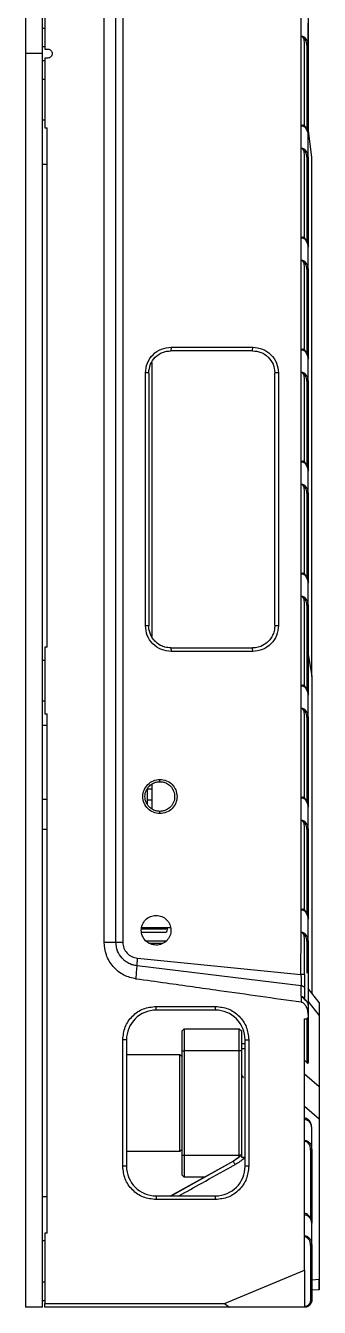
# Model space of a CAD drawing. Header units: millimetres. Extents: x 620 to 19791, y 2539 to 6969.
# Drawn here: x 5445 to 5484.6, y 3488.2 to 3660.7 of the extents above; entities that cross this region are included whole.
import ezdxf

# ---------------------------------------------------------------- set-up
doc = ezdxf.new("R2010")
doc.units = ezdxf.units.MM

msp = doc.modelspace()

# ---------------------------------------------------------------- linework, layer by layer
at = {"color": 7, "linetype": 'Continuous', "lineweight": 25}
for p, q in [((5445.01774, 3825.70281), (5445.01774, 3656.95281)), ((5447.31774, 3656.95281), (5447.31774, 3825.70281)), ((5455.61773, 3537.34374), (5455.61774, 3776.56188)), ((5457.19628, 3537.34382), (5457.19628, 3776.5618)), ((5458.10893, 3776.56182), (5458.10893, 3537.34381)), ((5483.11774, 3673.14032), (5483.11774, 3658.06486)), ((5447.61774, 3666.95281), (5447.61774, 3657.55281)), ((5482.15696, 3659.31975), (5482.15557, 3662.29861)), ((5483.11774, 3658.06486), (5483.11774, 3661.04192)), ((5447.31774, 3660.38281), (5447.61774, 3660.38281)), ((5482.15557, 3647.22322), (5482.15696, 3659.31975)), ((5447.31774, 3657.88281), (5447.61774, 3657.88281)), ((5447.61774, 3657.55281), (5448.01773, 3657.55281)), ((5482.61774, 3647.11646), (5482.61774, 3658.47862)), ((5483.08697, 3658.26732), (5483.11774, 3658.06486)), ((5483.10393, 3658.0257), (5483.10494, 3658.14907)), ((5483.11774, 3658.06486), (5483.11774, 3645.9674)), ((5447.31774, 3656.95281), (5445.01774, 3656.95281)), ((5445.01774, 3656.95281), (5445.01774, 3488.20281)), ((5447.31774, 3488.20281), (5447.31774, 3656.95281)), ((5447.31774, 3656.02281), (5447.61774, 3656.02281)), ((5447.61774, 3656.35281), (5447.61774, 3646.95281)), ((5448.01774, 3656.35281), (5447.61774, 3656.35281)), ((5447.31774, 3653.52281), (5447.61774, 3653.52281)), ((5447.31774, 3648.02281), (5447.61774, 3648.02281)), ((5482.15696, 3644.24436), (5482.15557, 3647.22322)), ((5447.61774, 3646.95281), (5447.91774, 3646.95281)), ((5447.91774, 3577.07781), (5447.91774, 3646.95281)), ((5483.61774, 3642.95281), (5483.11774, 3646.95281)), ((5483.11774, 3642.98955), (5483.11774, 3645.9674)), ((5482.15557, 3632.14783), (5482.15696, 3644.24436)), ((5447.31774, 3642.07781), (5447.91774, 3642.07781)), ((5482.61774, 3632.04108), (5482.61774, 3643.40323)), ((5483.08681, 3643.19302), (5483.11774, 3642.98955)), ((5483.10395, 3642.95034), (5483.10489, 3643.07407)), ((5483.11774, 3642.98955), (5483.11774, 3630.89201)), ((5483.61774, 3573.12342), (5483.61774, 3642.95281)), ((5482.15696, 3629.16897), (5482.15557, 3632.14783)), ((5483.11774, 3627.91416), (5483.11774, 3630.89201)), ((5482.15557, 3617.07244), (5482.15696, 3629.16897)), ((5482.61774, 3616.96569), (5482.61774, 3628.32785)), ((5483.08745, 3628.11346), (5483.11774, 3627.91416)), ((5483.10384, 3627.86491), (5483.10512, 3627.99719)), ((5483.11774, 3627.91416), (5483.11774, 3615.81662)), ((5464.64516, 3617.42715), (5464.61794, 3616.95283)), ((5475.61755, 3616.95281), (5464.61795, 3616.95281)), ((5464.64517, 3617.42709), (5475.63921, 3617.42721)), ((5475.61754, 3616.9528), (5475.63921, 3617.42725)), ((5482.15696, 3614.09358), (5482.15557, 3617.07244)), ((5462.01774, 3615.36351), (5462.01774, 3578.48616)), ((5483.11774, 3612.83877), (5483.11774, 3615.81662)), ((5461.16803, 3579.95309), (5461.16798, 3613.98195)), ((5461.6178, 3613.99277), (5461.16802, 3613.98195)), ((5461.61774, 3613.95281), (5461.61774, 3579.95261)), ((5461.61775, 3613.95281), (5461.6178, 3613.99277)), ((5478.61754, 3613.99449), (5478.61772, 3613.95281)), ((5479.11704, 3613.98449), (5478.61761, 3613.99449)), ((5478.61774, 3579.95261), (5478.61774, 3613.95281)), ((5479.11708, 3613.98449), (5479.11721, 3579.95314)), ((5482.15557, 3601.99706), (5482.15696, 3614.09358)), ((5482.61774, 3601.8903), (5482.61774, 3613.25246)), ((5483.08745, 3613.03807), (5483.11774, 3612.83877)), ((5483.10384, 3612.78952), (5483.10512, 3612.9218)), ((5483.11774, 3612.83877), (5483.11774, 3600.74124)), ((5482.15696, 3599.0182), (5482.15557, 3601.99706)), ((5483.11774, 3597.76338), (5483.11774, 3600.74124)), ((5482.15557, 3586.92167), (5482.15696, 3599.0182)), ((5482.61774, 3586.81491), (5482.61774, 3598.17707)), ((5483.08745, 3597.96268), (5483.11774, 3597.76338)), ((5483.10384, 3597.71414), (5483.10512, 3597.84641)), ((5483.11774, 3597.76338), (5483.11774, 3585.66585)), ((5482.15696, 3583.94281), (5482.15557, 3586.92167)), ((5483.11774, 3582.68799), (5483.11774, 3585.66585)), ((5482.15557, 3571.84628), (5482.15696, 3583.94281)), ((5482.61774, 3571.73952), (5482.61774, 3583.10168)), ((5483.08745, 3582.8873), (5483.11774, 3582.68799)), ((5483.10384, 3582.63875), (5483.10512, 3582.77102)), ((5483.11774, 3582.68799), (5483.11774, 3570.59046)), ((5461.1681, 3579.95309), (5461.61776, 3579.95261)), ((5478.61773, 3579.9526), (5479.11712, 3579.95314)), ((5447.61774, 3577.07781), (5447.61774, 3568.07781)), ((5447.91774, 3577.07781), (5447.61774, 3577.07781)), ((5464.61783, 3576.95281), (5475.61764, 3576.95281)), ((5464.61784, 3576.95282), (5464.64448, 3576.4784)), ((5475.64043, 3576.47856), (5464.64449, 3576.47847)), ((5475.64042, 3576.47849), (5475.61764, 3576.95279)), ((5447.31774, 3575.32781), (5447.61774, 3575.32781)), ((5482.15696, 3568.86742), (5482.15557, 3571.84628)), ((5447.31774, 3569.82781), (5447.61774, 3569.82781)), ((5483.11774, 3567.61261), (5483.11774, 3570.59046)), ((5447.61774, 3568.07781), (5447.91774, 3568.07781)), ((5447.91774, 3498.20281), (5447.91774, 3568.07781)), ((5482.15557, 3556.77089), (5482.15696, 3568.86742)), ((5482.61774, 3556.66414), (5482.61774, 3568.02629)), ((5483.08681, 3567.81608), (5483.11774, 3567.61261)), ((5483.10395, 3567.5734), (5483.10489, 3567.69714)), ((5447.31774, 3566.57781), (5447.91774, 3566.57781)), ((5483.11774, 3567.61261), (5483.11774, 3555.51507)), ((5462.01774, 3557.95281), (5461.41774, 3557.95281)), ((5461.41774, 3557.95281), (5461.41774, 3556.45281)), ((5462.01774, 3558.59146), (5462.01774, 3555.31431)), ((5447.31774, 3556.57781), (5447.91774, 3556.57781)), ((5462.01774, 3556.45281), (5461.41774, 3556.45281)), ((5461.41774, 3556.45281), (5461.41774, 3555.90774)), ((5482.15696, 3553.79203), (5482.15557, 3556.77089)), ((5463.13342, 3554.65314), (5463.11774, 3554.95281)), ((5483.11774, 3552.53722), (5483.11774, 3555.51507)), ((5447.31774, 3552.57781), (5447.91774, 3552.57781)), ((5482.15558, 3541.6955), (5482.15696, 3553.79203)), ((5482.61774, 3541.58875), (5482.61774, 3552.95091)), ((5483.08681, 3552.74069), (5483.11774, 3552.53722)), ((5483.10395, 3552.49801), (5483.10489, 3552.62174)), ((5483.11774, 3552.53722), (5483.11774, 3540.43969)), ((5482.1567, 3538.71651), (5482.15558, 3541.6955)), ((5483.11774, 3537.46183), (5483.11774, 3540.43969)), ((5460.66774, 3539.30281), (5464.54798, 3539.30281)), ((5460.66774, 3539.15281), (5463.96774, 3539.15281)), ((5460.67195, 3538.67951), (5463.75774, 3538.67951)), ((5463.96774, 3539.30281), (5463.96774, 3539.15281)), ((5464.15774, 3539.07951), (5464.15774, 3539.30281)), ((5482.14498, 3533.01757), (5482.1567, 3538.71651)), ((5455.61773, 3537.34374), (5457.19628, 3537.34382)), ((5457.19628, 3537.34382), (5458.10893, 3537.34381)), ((5461.70482, 3537.20281), (5463.53086, 3537.20281)), ((5482.61774, 3533.01768), (5482.61774, 3537.87554)), ((5483.08744, 3537.66115), (5483.11774, 3537.46183)), ((5483.10384, 3537.41258), (5483.10512, 3537.54487)), ((5483.11774, 3537.46183), (5483.11774, 3528.68968)), ((5460.11462, 3535.20178), (5482.14498, 3533.01757)), ((5482.17261, 3531.4947), (5460.04785, 3534.16233)), ((5482.16487, 3530.06533), (5482.17261, 3531.4947)), ((5482.16477, 3530.06482), (5482.23813, 3530.0422)), ((5482.21135, 3530.02093), (5482.16487, 3530.06533)), ((5482.2029, 3529.26129), (5482.21135, 3530.02093)), ((5482.21134, 3530.02088), (5482.23945, 3530.04502)), ((5482.61774, 3531.194), (5482.61774, 3529.58937)), ((5484.61651, 3529.21164), (5483.11774, 3531.11401)), ((5462.61774, 3528.70281), (5470.61766, 3528.70281)), ((5462.61792, 3528.20281), (5462.61774, 3528.70281)), ((5470.61756, 3528.20281), (5462.61792, 3528.20281)), ((5470.61756, 3528.20281), (5470.61766, 3528.70281)), ((5482.86775, 3529.44025), (5482.77606, 3529.52458)), ((5484.61774, 3527.5179), (5483.11774, 3529.42182)), ((5483.11774, 3528.88472), (5483.11774, 3527.62332)), ((5484.63372, 3529.18979), (5484.61651, 3529.21164)), ((5482.61774, 3527.05203), (5482.91774, 3527.05203)), ((5482.61774, 3513.46625), (5482.61774, 3527.05203)), ((5482.91774, 3527.05203), (5482.91774, 3521.15199)), ((5483.11774, 3527.62332), (5483.11774, 3527.42424)), ((5483.11774, 3527.42424), (5483.11774, 3521.15199)), ((5484.61774, 3527.5179), (5484.61774, 3517.87019)), ((5466.11774, 3525.40281), (5466.41774, 3525.70282)), ((5466.11774, 3522.70281), (5466.11774, 3525.40281)), ((5466.41774, 3525.70282), (5466.41774, 3522.70281)), ((5466.41774, 3525.70282), (5473.81774, 3525.70282)), ((5473.81774, 3522.70281), (5473.81774, 3525.70282)), ((5473.81774, 3525.70282), (5474.11774, 3525.40281)), ((5474.11774, 3525.40281), (5474.11774, 3522.98023)), ((5458.61774, 3524.20296), (5458.11774, 3524.20285)), ((5458.11774, 3507.20277), (5458.11774, 3524.20285)), ((5458.61774, 3524.20296), (5458.61774, 3507.20265)), ((5474.61775, 3523.67781), (5474.11774, 3523.67781)), ((5474.61774, 3522.99332), (5474.11774, 3522.98023)), ((5474.11774, 3522.98023), (5474.11774, 3515.70281)), ((5474.61774, 3507.20264), (5474.61774, 3524.20299)), ((5474.61774, 3524.20299), (5475.11774, 3524.20288)), ((5475.11774, 3524.20288), (5475.11774, 3507.20274)), ((5465.81774, 3522.20282), (5458.61774, 3522.20282)), ((5466.11774, 3521.90281), (5465.81774, 3522.20282)), ((5465.81774, 3509.20281), (5465.81774, 3522.20282)), ((5466.11774, 3508.70281), (5466.11774, 3522.70281)), ((5466.11774, 3522.70281), (5466.41774, 3522.70281)), ((5466.41774, 3522.70281), (5466.41774, 3508.70281)), ((5473.81774, 3522.70281), (5466.41774, 3522.70281)), ((5473.81774, 3508.70281), (5473.81774, 3522.70281)), ((5474.11774, 3522.70281), (5473.81774, 3522.70281)), ((5482.91774, 3521.15199), (5482.61774, 3521.43116)), ((5484.61774, 3517.87019), (5482.61774, 3519.56852)), ((5474.61648, 3516.26733), (5474.61774, 3516.26725)), ((5484.61773, 3513.54532), (5482.61774, 3515.24365)), ((5474.61774, 3513.38836), (5474.61478, 3513.38821)), ((5482.61774, 3510.6745), (5482.61774, 3513.46625)), ((5484.61774, 3513.54532), (5484.61774, 3491.92649)), ((5474.11774, 3512.37528), (5474.14728, 3512.32442)), ((5483.61774, 3509.41877), (5483.61774, 3512.2105)), ((5458.61774, 3509.20281), (5465.81774, 3509.20281)), ((5465.81774, 3509.20281), (5466.11774, 3509.50281)), ((5482.61774, 3510.6745), (5482.61774, 3510.57923)), ((5482.61774, 3500.62425), (5482.61774, 3510.57923)), ((5483.5797, 3509.62327), (5483.61774, 3509.41875)), ((5483.60367, 3509.37916), (5483.6045, 3509.48992)), ((5483.61774, 3509.41877), (5483.61774, 3499.54352)), ((5473.04208, 3507.87328), (5464.61768, 3503.20281)), ((5473.04208, 3507.86003), (5464.66992, 3503.20281)), ((5466.11774, 3508.70281), (5466.41774, 3508.70281)), ((5466.11774, 3506.00281), (5466.11774, 3508.70281)), ((5466.41774, 3508.70281), (5473.81774, 3508.70281)), ((5466.41774, 3508.70281), (5466.41774, 3505.70281)), ((5473.04208, 3507.86003), (5473.04208, 3507.87328)), ((5474.11774, 3508.70281), (5473.81774, 3508.70281)), ((5473.81774, 3508.40434), (5473.81774, 3508.70281)), ((5474.11648, 3508.42543), (5474.61774, 3508.4123)), ((5474.61478, 3508.01742), (5474.61774, 3508.01725)), ((5458.61774, 3507.20265), (5458.11774, 3507.20277)), ((5466.41774, 3505.70281), (5466.11774, 3506.00281)), ((5469.12708, 3505.70281), (5466.41774, 3505.70281)), ((5475.11774, 3507.20274), (5474.61774, 3507.20264)), ((5447.91774, 3503.07782), (5447.31774, 3503.07782)), ((5462.61782, 3503.20281), (5462.61778, 3502.70281)), ((5470.6177, 3502.70281), (5462.61778, 3502.70281)), ((5462.61782, 3503.20281), (5470.61766, 3503.20281)), ((5470.6177, 3502.70281), (5470.61766, 3503.20281)), ((5482.61774, 3497.83252), (5482.61774, 3500.62425)), ((5483.61774, 3496.57677), (5483.61774, 3499.3685)), ((5447.61774, 3497.13281), (5447.31774, 3497.13281)), ((5447.61774, 3498.20281), (5447.61774, 3488.70282)), ((5447.91774, 3498.20281), (5447.61774, 3498.20281)), ((5482.61774, 3497.83252), (5482.61774, 3497.73864)), ((5482.61774, 3493.20282), (5482.61774, 3497.73864)), ((5483.41774, 3496.4693), (5483.41774, 3489.09536)), ((5483.57969, 3496.78127), (5483.61774, 3496.57677)), ((5483.60367, 3496.53716), (5483.6045, 3496.64792)), ((5483.61774, 3496.57677), (5483.61774, 3489.20281)), ((5471.81774, 3488.70282), (5482.61774, 3493.20282)), ((5482.61774, 3493.20282), (5482.61774, 3488.20281)), ((5447.31774, 3491.63282), (5447.61774, 3491.63282)), ((5484.61774, 3490.5419), (5483.61774, 3490.4895)), ((5447.31774, 3489.1328), (5447.61774, 3489.1328)), ((5447.61774, 3488.70282), (5471.81774, 3488.70282)), ((5447.61774, 3488.20281), (5447.61774, 3488.70282)), ((5471.81774, 3488.70282), (5472.49274, 3488.20281)), ((5447.31774, 3488.20281), (5445.01774, 3488.20281)), ((5472.49274, 3488.20281), (5447.61774, 3488.20281)), ((5466.60623, 3488.19571), (5466.61767, 3488.20281)), ((5482.61774, 3488.20281), (5472.49274, 3488.20281))]:
    msp.add_line(p, q, dxfattribs=at)
at = {"color": 8, "linetype": 'Continuous', "lineweight": 25}
for p, q in [((5482.91774, 3657.95747), (5482.91774, 3646.83899)), ((5482.91774, 3642.88209), (5482.91774, 3631.7636)), ((5482.91774, 3627.8067), (5482.91774, 3616.68822)), ((5482.91774, 3612.73131), (5482.91774, 3601.61283)), ((5482.91774, 3597.65592), (5482.91774, 3586.53744)), ((5482.91774, 3582.58053), (5482.91774, 3571.46205)), ((5483.11774, 3576.12342), (5483.61774, 3573.12342)), ((5482.91774, 3567.50515), (5482.91774, 3556.38666)), ((5482.91774, 3552.42976), (5482.91774, 3541.31128)), ((5463.97524, 3537.50281), (5461.25638, 3537.50281)), ((5482.91774, 3537.35437), (5482.91774, 3533.19796)), ((5483.41774, 3509.3113), (5483.41774, 3500.24277)), ((5473.9776, 3508.55662), (5473.04208, 3507.86003)), ((5484.61773, 3491.92649), (5483.61774, 3491.87411))]:
    msp.add_line(p, q, dxfattribs=at)
at = {"color": 7, "linetype": 'Continuous', "lineweight": 25, "flags": 128}
for points in [[(5482.91774, 3657.95747), (5482.95674, 3657.95954), (5482.99424, 3657.96565), (5483.02881, 3657.97557), (5483.05911, 3657.98892), (5483.08398, 3658.00519), (5483.10247, 3658.02376), (5483.11387, 3658.04391), (5483.11774, 3658.06486)], [(5482.91774, 3642.88209), (5482.95675, 3642.88415), (5482.99428, 3642.89027), (5483.02885, 3642.9002), (5483.05916, 3642.91356), (5483.08403, 3642.92984), (5483.10251, 3642.94842), (5483.11389, 3642.96858), (5483.11774, 3642.98955)], [(5482.91774, 3627.8067), (5482.95675, 3627.80876), (5482.99428, 3627.81488), (5483.02885, 3627.82481), (5483.05916, 3627.83817), (5483.08403, 3627.85446), (5483.10251, 3627.87304), (5483.11389, 3627.89319), (5483.11774, 3627.91416)], [(5482.91774, 3612.73131), (5482.95675, 3612.73338), (5482.99428, 3612.73949), (5483.02885, 3612.74942), (5483.05916, 3612.76278), (5483.08403, 3612.77907), (5483.10251, 3612.79765), (5483.11389, 3612.81781), (5483.11774, 3612.83877)], [(5482.91774, 3597.65592), (5482.95675, 3597.65799), (5482.99428, 3597.6641), (5483.02885, 3597.67403), (5483.05916, 3597.6874), (5483.08403, 3597.70368), (5483.10251, 3597.72226), (5483.11389, 3597.74242), (5483.11774, 3597.76338)], [(5482.91774, 3582.58053), (5482.95675, 3582.5826), (5482.99428, 3582.58871), (5483.02885, 3582.59865), (5483.05916, 3582.61201), (5483.08403, 3582.62829), (5483.10251, 3582.64687), (5483.11389, 3582.66703), (5483.11774, 3582.68799)], [(5463.11774, 3558.95281), (5463.12558, 3559.10264), (5463.13342, 3559.25248)], [(5482.91774, 3537.35437), (5482.95675, 3537.35643), (5482.99428, 3537.36255), (5483.02885, 3537.37248), (5483.05916, 3537.38585), (5483.08403, 3537.40213), (5483.10251, 3537.42071), (5483.11389, 3537.44086), (5483.11774, 3537.46183)], [(5459.92194, 3532.39199), (5459.98489, 3533.27716), (5460.04785, 3534.16233)], [(5473.98614, 3508.5511), (5473.60085, 3508.2336), (5473.04208, 3507.87328)]]:
    msp.add_lwpolyline(points, dxfattribs=at)
at = {"color": 7, "linetype": 'Continuous', "lineweight": 25}
for centre, radius, start, end in [((5463.75774, 3539.07951), 0.4, 270, 0), ((5462.61774, 3524.20281), 4, 89.9974178, 179.9978387), ((5470.61774, 3524.20281), 4, 0.0024838, 90.0025438), ((5462.61774, 3507.20281), 4, 180.002186, 270.00117), ((5470.61774, 3507.20281), 4, 269.9988669, 359.9974742)]:
    msp.add_arc(centre, radius, start, end, dxfattribs=at)
for points, knots in [([(5482.38696, 3659.13998), (5482.34503, 3659.17572), (5482.27337, 3659.2368), (5482.19108, 3659.29543), (5482.15695, 3659.31975)], [0, 0, 0, 0, 0.585162022, 1, 1, 1, 1]), ([(5482.38696, 3659.13998), (5482.43384, 3659.10872), (5482.53381, 3659.04207), (5482.6825, 3658.86391), (5482.87073, 3658.50878), (5482.89891, 3658.17832), (5482.91774, 3657.95747)], [0, 0, 0, 0, 0.115369062, 0.245988356, 0.49610621, 1, 1, 1, 1]), ([(5482.61774, 3658.47862), (5482.60704, 3658.60494), (5482.59127, 3658.79121), (5482.49355, 3659.01276), (5482.41973, 3659.10087), (5482.38696, 3659.13998)], [0, 0, 0, 0, 0.539498296, 0.795562338, 1, 1, 1, 1]), ([(5448.01773, 3657.55281), (5448.09626, 3657.54379), (5448.25332, 3657.52576), (5448.45304, 3657.38701), (5448.5865, 3657.18868), (5448.63336, 3656.95281), (5448.5865, 3656.71695), (5448.45305, 3656.51862), (5448.25333, 3656.37987), (5448.09627, 3656.36183), (5448.01774, 3656.35281)], [0, 0, 0, 0, 0.124999994, 0.24999999, 0.374999995, 0.499999998, 0.624999997, 0.749999998, 0.874999995, 1, 1, 1, 1]), ([(5482.61774, 3647.11646), (5482.6168, 3647.14306), (5482.61498, 3647.19504), (5482.59345, 3647.25003), (5482.5516, 3647.28523), (5482.49064, 3647.30364), (5482.4164, 3647.30802), (5482.30675, 3647.28911), (5482.21752, 3647.25022), (5482.15556, 3647.22322)], [0, 0, 0, 0, 0.1341436158, 0.2621997427, 0.3885293221, 0.5273288117, 0.6425640454, 0.7518387324, 1, 1, 1, 1]), ([(5483.11774, 3645.9674), (5483.10794, 3646.10391), (5483.08629, 3646.40526), (5482.91604, 3646.7396), (5482.73016, 3646.9829), (5482.57618, 3647.09332), (5482.38506, 3647.17189), (5482.23407, 3647.20566), (5482.15557, 3647.22322)], [0, 0, 0, 0, 0.257380505, 0.568196072, 0.677431803, 0.771191199, 0.881044126, 1, 1, 1, 1]), ([(5482.74973, 3647.06921), (5482.72196, 3647.11755), (5482.67676, 3647.19622), (5482.59374, 3647.24503), (5482.56174, 3647.26384)], [0, 0, 0, 0, 0.614492735, 1, 1, 1, 1]), ([(5483.11772, 3645.96589), (5483.10836, 3646.11011), (5483.08954, 3646.40008), (5482.97908, 3646.78713), (5482.81557, 3646.98824), (5482.74973, 3647.06921)], [0, 0, 0, 0, 0.371496001, 0.746957193, 1, 1, 1, 1]), ([(5482.38696, 3644.06459), (5482.34503, 3644.10033), (5482.27337, 3644.16141), (5482.19108, 3644.22004), (5482.15695, 3644.24436)], [0, 0, 0, 0, 0.585162022, 1, 1, 1, 1]), ([(5482.38696, 3644.06459), (5482.43384, 3644.03333), (5482.53381, 3643.96668), (5482.6825, 3643.78852), (5482.87073, 3643.43339), (5482.89891, 3643.10293), (5482.91774, 3642.88209)], [0, 0, 0, 0, 0.115369084, 0.245988455, 0.496106299, 1, 1, 1, 1]), ([(5482.61774, 3643.40323), (5482.60704, 3643.52955), (5482.59127, 3643.71583), (5482.49355, 3643.93737), (5482.41973, 3644.02548), (5482.38696, 3644.06459)], [0, 0, 0, 0, 0.5394981946, 0.7955621342, 1, 1, 1, 1]), ([(5482.61774, 3632.04108), (5482.6168, 3632.06767), (5482.61498, 3632.11965), (5482.59345, 3632.17464), (5482.5516, 3632.20984), (5482.49064, 3632.22825), (5482.4164, 3632.23263), (5482.30675, 3632.21372), (5482.21752, 3632.17483), (5482.15556, 3632.14783)], [0, 0, 0, 0, 0.134143718, 0.262199342, 0.388529018, 0.527328614, 0.642563936, 0.751838543, 1, 1, 1, 1]), ([(5483.11774, 3630.89201), (5483.10794, 3631.02852), (5483.08629, 3631.32987), (5482.91604, 3631.66421), (5482.73016, 3631.90751), (5482.57618, 3632.01793), (5482.38506, 3632.0965), (5482.23407, 3632.13027), (5482.15557, 3632.14783)], [0, 0, 0, 0, 0.257380171, 0.568196102, 0.677431534, 0.771191179, 0.881044116, 1, 1, 1, 1]), ([(5482.74973, 3631.99382), (5482.72196, 3632.04217), (5482.67676, 3632.12084), (5482.59374, 3632.16964), (5482.56174, 3632.18846)], [0, 0, 0, 0, 0.614490797, 1, 1, 1, 1]), ([(5483.11772, 3630.8905), (5483.10836, 3631.03472), (5483.08954, 3631.32469), (5482.97908, 3631.71174), (5482.81557, 3631.91285), (5482.74973, 3631.99382)], [0, 0, 0, 0, 0.3714958096, 0.7469568092, 1, 1, 1, 1]), ([(5482.38696, 3628.9892), (5482.34503, 3629.02495), (5482.27337, 3629.08603), (5482.19108, 3629.14465), (5482.15695, 3629.16897)], [0, 0, 0, 0, 0.585162022, 1, 1, 1, 1]), ([(5482.38696, 3628.9892), (5482.43384, 3628.95794), (5482.53381, 3628.89129), (5482.6825, 3628.71313), (5482.87073, 3628.358), (5482.89891, 3628.02754), (5482.91774, 3627.8067)], [0, 0, 0, 0, 0.115369084, 0.245988455, 0.496106299, 1, 1, 1, 1]), ([(5482.61774, 3628.32785), (5482.60704, 3628.45416), (5482.59127, 3628.64044), (5482.49355, 3628.86198), (5482.41973, 3628.95009), (5482.38696, 3628.9892)], [0, 0, 0, 0, 0.539499054, 0.795562957, 1, 1, 1, 1]), ([(5461.16798, 3613.98195), (5461.22438, 3614.42821), (5461.33863, 3615.33222), (5462.13958, 3616.48172), (5463.2959, 3617.2708), (5464.19935, 3617.37545), (5464.64517, 3617.42709)], [0, 0, 0, 0, 0.2468848634, 0.5001300318, 0.7533323704, 1, 1, 1, 1]), ([(5461.618, 3613.99277), (5461.66746, 3614.38161), (5461.76648, 3615.16006), (5462.46179, 3616.13702), (5463.44869, 3616.82001), (5464.22807, 3616.90853), (5464.61795, 3616.95281)], [0, 0, 0, 0, 0.249534594, 0.499554993, 0.749658921, 1, 1, 1, 1]), ([(5475.61755, 3616.95281), (5476.00744, 3616.90973), (5476.64268, 3616.83954), (5477.32604, 3616.44118), (5477.91494, 3615.93955), (5478.4698, 3615.15863), (5478.56827, 3614.38226), (5478.61745, 3613.99449)], [0, 0, 0, 0, 0.250197019, 0.407627433, 0.501113665, 0.750819236, 1, 1, 1, 1]), ([(5475.63921, 3617.42721), (5476.08508, 3617.3755), (5476.9885, 3617.27073), (5478.14509, 3616.4823), (5478.94597, 3615.33353), (5479.06055, 3614.4302), (5479.11708, 3613.98449)], [0, 0, 0, 0, 0.246789698, 0.500040415, 0.753319229, 1, 1, 1, 1]), ([(5482.61774, 3616.96569), (5482.6168, 3616.99228), (5482.61498, 3617.04426), (5482.59345, 3617.09926), (5482.5516, 3617.13445), (5482.49064, 3617.15287), (5482.4164, 3617.15724), (5482.30675, 3617.13833), (5482.21752, 3617.09944), (5482.15556, 3617.07244)], [0, 0, 0, 0, 0.1341449, 0.262200129, 0.38853019, 0.527329358, 0.642564252, 0.751838522, 1, 1, 1, 1]), ([(5483.11774, 3615.81662), (5483.10794, 3615.95313), (5483.08629, 3616.25449), (5482.91604, 3616.58882), (5482.73016, 3616.83213), (5482.57618, 3616.94254), (5482.38506, 3617.02111), (5482.23407, 3617.05488), (5482.15557, 3617.07244)], [0, 0, 0, 0, 0.257381526, 0.5681967, 0.677432103, 0.771191241, 0.881044148, 1, 1, 1, 1]), ([(5482.74973, 3616.91843), (5482.72196, 3616.96678), (5482.67676, 3617.04545), (5482.59374, 3617.09425), (5482.56174, 3617.11307)], [0, 0, 0, 0, 0.614498548, 1, 1, 1, 1]), ([(5483.11772, 3615.81511), (5483.10836, 3615.95933), (5483.08954, 3616.2493), (5482.97908, 3616.63635), (5482.81557, 3616.83746), (5482.74973, 3616.91843)], [0, 0, 0, 0, 0.371497006, 0.74695682, 1, 1, 1, 1]), ([(5482.15695, 3614.09358), (5482.19108, 3614.06927), (5482.27337, 3614.01064), (5482.34503, 3613.94956), (5482.38696, 3613.91382)], [0, 0, 0, 0, 0.414834358, 1, 1, 1, 1]), ([(5482.38696, 3613.91382), (5482.43384, 3613.88256), (5482.53381, 3613.81591), (5482.6825, 3613.63774), (5482.87073, 3613.28261), (5482.89891, 3612.95215), (5482.91774, 3612.73131)], [0, 0, 0, 0, 0.1153692, 0.245988702, 0.496106798, 1, 1, 1, 1]), ([(5482.61774, 3613.25246), (5482.60704, 3613.37878), (5482.59127, 3613.56505), (5482.49355, 3613.78659), (5482.41973, 3613.8747), (5482.38696, 3613.91382)], [0, 0, 0, 0, 0.539499148, 0.795561335, 1, 1, 1, 1]), ([(5482.61774, 3601.8903), (5482.6168, 3601.91689), (5482.61498, 3601.96887), (5482.59345, 3602.02387), (5482.5516, 3602.05906), (5482.49064, 3602.07748), (5482.4164, 3602.08185), (5482.30675, 3602.06294), (5482.21752, 3602.02406), (5482.15556, 3601.99706)], [0, 0, 0, 0, 0.1341423485, 0.2621981875, 0.3885288502, 0.5273286789, 0.642564121, 0.7518389118, 1, 1, 1, 1]), ([(5483.11774, 3600.74124), (5483.10794, 3600.87775), (5483.08629, 3601.1791), (5482.91604, 3601.51343), (5482.73016, 3601.75674), (5482.57618, 3601.86716), (5482.38506, 3601.94572), (5482.23407, 3601.9795), (5482.15557, 3601.99706)], [0, 0, 0, 0, 0.25738022, 0.568195538, 0.677430991, 0.771191136, 0.881044093, 1, 1, 1, 1]), ([(5482.74973, 3601.84305), (5482.72196, 3601.89139), (5482.67676, 3601.97006), (5482.59374, 3602.01887), (5482.56174, 3602.03768)], [0, 0, 0, 0, 0.614490797, 1, 1, 1, 1]), ([(5483.11772, 3600.73973), (5483.10836, 3600.88394), (5483.08954, 3601.17392), (5482.97908, 3601.56097), (5482.81557, 3601.76208), (5482.74973, 3601.84305)], [0, 0, 0, 0, 0.371497006, 0.74695682, 1, 1, 1, 1]), ([(5482.38696, 3598.83843), (5482.34503, 3598.87417), (5482.27337, 3598.93525), (5482.19108, 3598.99388), (5482.15695, 3599.0182)], [0, 0, 0, 0, 0.585165642, 1, 1, 1, 1]), ([(5482.38696, 3598.83843), (5482.43384, 3598.80717), (5482.53381, 3598.74052), (5482.6825, 3598.56235), (5482.87073, 3598.20723), (5482.89891, 3597.87676), (5482.91774, 3597.65592)], [0, 0, 0, 0, 0.1153692, 0.245988702, 0.496106798, 1, 1, 1, 1]), ([(5482.61774, 3598.17707), (5482.60704, 3598.30339), (5482.59127, 3598.48966), (5482.49355, 3598.71121), (5482.41973, 3598.79931), (5482.38696, 3598.83843)], [0, 0, 0, 0, 0.53949896, 0.795564579, 1, 1, 1, 1]), ([(5482.61774, 3586.81491), (5482.6168, 3586.8415), (5482.61498, 3586.89348), (5482.59345, 3586.94848), (5482.5516, 3586.98368), (5482.49064, 3587.00209), (5482.4164, 3587.00647), (5482.30675, 3586.98756), (5482.21752, 3586.94867), (5482.15556, 3586.92167)], [0, 0, 0, 0, 0.134144783, 0.262199902, 0.388531403, 0.527329622, 0.642564562, 0.751838737, 1, 1, 1, 1]), ([(5483.11774, 3585.66585), (5483.10794, 3585.80236), (5483.08629, 3586.10371), (5482.91605, 3586.43805), (5482.73016, 3586.68135), (5482.57618, 3586.79177), (5482.38507, 3586.87034), (5482.23407, 3586.90411), (5482.15557, 3586.92167)], [0, 0, 0, 0, 0.257381537, 0.568196724, 0.6774309, 0.771191005, 0.881044589, 1, 1, 1, 1]), ([(5482.74973, 3586.76766), (5482.72196, 3586.816), (5482.67676, 3586.89467), (5482.59374, 3586.94348), (5482.56174, 3586.9623)], [0, 0, 0, 0, 0.614483045, 1, 1, 1, 1]), ([(5483.11772, 3585.66434), (5483.10836, 3585.80855), (5483.08954, 3586.09853), (5482.97908, 3586.48558), (5482.81557, 3586.68669), (5482.74973, 3586.76766)], [0, 0, 0, 0, 0.371496138, 0.746957412, 1, 1, 1, 1]), ([(5482.38696, 3583.76304), (5482.34503, 3583.79878), (5482.27337, 3583.85986), (5482.19108, 3583.91849), (5482.15695, 3583.94281)], [0, 0, 0, 0, 0.585165642, 1, 1, 1, 1]), ([(5482.38696, 3583.76304), (5482.43384, 3583.73178), (5482.53381, 3583.66513), (5482.6825, 3583.48697), (5482.87073, 3583.13183), (5482.89891, 3582.80137), (5482.91774, 3582.58053)], [0, 0, 0, 0, 0.1153691745, 0.2459870196, 0.4961069104, 1, 1, 1, 1]), ([(5482.61774, 3583.10168), (5482.60704, 3583.228), (5482.59126, 3583.41427), (5482.49355, 3583.63582), (5482.41973, 3583.72393), (5482.38696, 3583.76304)], [0, 0, 0, 0, 0.539498772, 0.795567823, 1, 1, 1, 1]), ([(5464.64449, 3576.47847), (5464.19641, 3576.53064), (5463.28794, 3576.63642), (5462.12746, 3577.43424), (5461.32803, 3578.59469), (5461.22088, 3579.50438), (5461.16803, 3579.95309)], [0, 0, 0, 0, 0.246594612, 0.499968577, 0.753356038, 1, 1, 1, 1]), ([(5464.61784, 3576.95281), (5464.3463, 3576.97263), (5463.99439, 3576.99831), (5463.61946, 3577.12189), (5463.17343, 3577.29572), (5462.64147, 3577.63964), (5462.13346, 3578.23154), (5461.84006, 3578.7721), (5461.65372, 3579.34759), (5461.62998, 3579.7468), (5461.61774, 3579.95261)], [0, 0, 0, 0, 0.172797925, 0.223949844, 0.251448053, 0.478760216, 0.617807659, 0.74587148, 0.86898941, 1, 1, 1, 1]), ([(5478.61774, 3579.95261), (5478.60716, 3579.76257), (5478.58442, 3579.35387), (5478.38987, 3578.74716), (5478.06959, 3578.1847), (5477.54482, 3577.60096), (5476.84302, 3577.16508), (5476.12504, 3576.97253), (5475.74594, 3576.9578), (5475.61764, 3576.95281)], [0, 0, 0, 0, 0.121032369, 0.260290122, 0.401750188, 0.531140735, 0.757926981, 0.91807967, 1, 1, 1, 1]), ([(5479.11721, 3579.95314), (5479.06427, 3579.50455), (5478.95693, 3578.59502), (5478.15787, 3577.43439), (5476.99719, 3576.63649), (5476.08858, 3576.53073), (5475.64043, 3576.47856)], [0, 0, 0, 0, 0.246584964, 0.499965593, 0.753370381, 1, 1, 1, 1]), ([(5483.61774, 3573.12342), (5483.61774, 3570.75148), (5483.61774, 3566.17338), (5483.61774, 3559.21173), (5483.61774, 3552.31375), (5483.61774, 3546.4179), (5483.61774, 3541.70754), (5483.61774, 3538.15087), (5483.61774, 3534.64946), (5483.61774, 3532.06595), (5483.61774, 3530.69263), (5483.61774, 3530.47937)], [0, 0, 0, 0, 0.177345034, 0.342293823, 0.508996734, 0.672121723, 0.754508548, 0.831316018, 0.911781095, 0.986300682, 1, 1, 1, 1]), ([(5482.61774, 3571.73952), (5482.6168, 3571.76612), (5482.61498, 3571.8181), (5482.59345, 3571.87309), (5482.55159, 3571.90828), (5482.49064, 3571.9267), (5482.4164, 3571.93108), (5482.30675, 3571.91217), (5482.21752, 3571.87328), (5482.15556, 3571.84628)], [0, 0, 0, 0, 0.134144977, 0.26220028, 0.388528864, 0.52732894, 0.642564046, 0.751838379, 1, 1, 1, 1]), ([(5483.11774, 3570.59046), (5483.10794, 3570.72697), (5483.08629, 3571.02832), (5482.91604, 3571.36265), (5482.73016, 3571.60596), (5482.57618, 3571.71638), (5482.38506, 3571.79494), (5482.23407, 3571.82872), (5482.15557, 3571.84628)], [0, 0, 0, 0, 0.257378904, 0.568194352, 0.677431083, 0.771191267, 0.881043597, 1, 1, 1, 1]), ([(5482.74973, 3571.69227), (5482.72196, 3571.74061), (5482.67676, 3571.81929), (5482.59374, 3571.86809), (5482.56174, 3571.8869)], [0, 0, 0, 0, 0.614498548, 1, 1, 1, 1]), ([(5483.11772, 3570.58895), (5483.10836, 3570.73317), (5483.08954, 3571.02314), (5482.97908, 3571.41019), (5482.81557, 3571.6113), (5482.74973, 3571.69227)], [0, 0, 0, 0, 0.371497874, 0.746956229, 1, 1, 1, 1]), ([(5482.38696, 3568.68765), (5482.34503, 3568.7234), (5482.27337, 3568.78448), (5482.19108, 3568.8431), (5482.15695, 3568.86742)], [0, 0, 0, 0, 0.585165642, 1, 1, 1, 1]), ([(5482.38696, 3568.68765), (5482.43384, 3568.65639), (5482.53381, 3568.58974), (5482.6825, 3568.41158), (5482.87073, 3568.05645), (5482.89891, 3567.72599), (5482.91774, 3567.50515)], [0, 0, 0, 0, 0.1153691745, 0.2459870196, 0.4961069104, 1, 1, 1, 1]), ([(5482.61774, 3568.02629), (5482.60704, 3568.15261), (5482.59127, 3568.33889), (5482.49355, 3568.56043), (5482.41973, 3568.64854), (5482.38696, 3568.68765)], [0, 0, 0, 0, 0.539499148, 0.795561335, 1, 1, 1, 1]), ([(5482.91774, 3567.50515), (5482.94395, 3567.50676), (5482.99636, 3567.51), (5483.06247, 3567.53484), (5483.10872, 3567.57036), (5483.11473, 3567.59853), (5483.11774, 3567.61261)], [0, 0, 0, 0, 0.250002413, 0.500000583, 0.749987159, 1, 1, 1, 1]), ([(5463.13344, 3554.65326), (5462.83167, 3554.68807), (5462.22998, 3554.75746), (5461.46608, 3555.28623), (5460.95785, 3556.04325), (5460.77343, 3556.94306), (5460.95061, 3557.84596), (5461.4561, 3558.61061), (5462.22363, 3559.14679), (5462.83008, 3559.21716), (5463.13344, 3559.25236)], [0, 0, 0, 0, 0.125437269, 0.25010645, 0.373815443, 0.498728848, 0.623564866, 0.747927267, 0.87390767, 1, 1, 1, 1]), ([(5463.13344, 3559.25236), (5463.43521, 3559.21755), (5464.0369, 3559.14816), (5464.8008, 3558.61939), (5465.30903, 3557.86236), (5465.49344, 3556.96255), (5465.31627, 3556.05965), (5464.81078, 3555.29501), (5464.04325, 3554.75883), (5463.4368, 3554.68846), (5463.13344, 3554.65326)], [0, 0, 0, 0, 0.125437337, 0.250106642, 0.373815529, 0.49872885, 0.623564786, 0.747927152, 0.873907389, 1, 1, 1, 1]), ([(5463.11774, 3554.95281), (5462.95468, 3554.96433), (5462.64941, 3554.98588), (5462.15316, 3555.17384), (5461.74046, 3555.46853), (5461.43219, 3555.85161), (5461.19125, 3556.31607), (5461.06837, 3556.9582), (5461.19463, 3557.5994), (5461.43747, 3558.06198), (5461.7464, 3558.44229), (5462.15812, 3558.73414), (5462.65189, 3558.9201), (5462.95554, 3558.94142), (5463.11774, 3558.95281)], [0, 0, 0, 0, 0.077978247, 0.145993831, 0.251713675, 0.31666028, 0.379925702, 0.500888031, 0.621668819, 0.684840874, 0.749691226, 0.854782793, 0.922427707, 1, 1, 1, 1]), ([(5463.11774, 3558.95281), (5463.28077, 3558.9413), (5463.58597, 3558.91975), (5464.08227, 3558.73183), (5464.49503, 3558.4371), (5464.80332, 3558.05395), (5465.04417, 3557.58964), (5465.1671, 3556.94757), (5465.0409, 3556.3063), (5464.79813, 3555.84387), (5464.48932, 3555.46358), (5464.07772, 3555.17162), (5463.58367, 3554.98555), (5463.27996, 3554.96421), (5463.11774, 3554.95281)], [0, 0, 0, 0, 0.077967602, 0.145956231, 0.251734566, 0.31667419, 0.37992419, 0.500829502, 0.621668664, 0.684857637, 0.749553968, 0.854748093, 0.922418485, 1, 1, 1, 1]), ([(5482.61774, 3556.66414), (5482.6168, 3556.69073), (5482.61498, 3556.74271), (5482.59345, 3556.79771), (5482.55159, 3556.8329), (5482.49064, 3556.85132), (5482.4164, 3556.85569), (5482.30675, 3556.83678), (5482.21752, 3556.79789), (5482.15556, 3556.77089)], [0, 0, 0, 0, 0.134145016, 0.2622003564, 0.3885289777, 0.5273290942, 0.6425639418, 0.751838307, 1, 1, 1, 1]), ([(5483.11774, 3555.51507), (5483.10794, 3555.65158), (5483.08629, 3555.95294), (5482.91604, 3556.28727), (5482.73017, 3556.53058), (5482.57618, 3556.64099), (5482.38507, 3556.71956), (5482.23407, 3556.75333), (5482.15557, 3556.77089)], [0, 0, 0, 0, 0.257381399, 0.568196419, 0.677432999, 0.771191128, 0.881044653, 1, 1, 1, 1]), ([(5482.74973, 3556.61688), (5482.72196, 3556.66523), (5482.67676, 3556.7439), (5482.59374, 3556.7927), (5482.56174, 3556.81152)], [0, 0, 0, 0, 0.614498548, 1, 1, 1, 1]), ([(5483.11772, 3555.51356), (5483.10836, 3555.65778), (5483.08954, 3555.94775), (5482.97908, 3556.3348), (5482.81557, 3556.53591), (5482.74973, 3556.61688)], [0, 0, 0, 0, 0.371496138, 0.746957412, 1, 1, 1, 1]), ([(5482.38696, 3553.61227), (5482.34503, 3553.64801), (5482.27337, 3553.70909), (5482.19108, 3553.76772), (5482.15695, 3553.79203)], [0, 0, 0, 0, 0.585165642, 1, 1, 1, 1]), ([(5482.38696, 3553.61227), (5482.43385, 3553.58101), (5482.53381, 3553.51436), (5482.68249, 3553.33619), (5482.87073, 3552.98107), (5482.89891, 3552.65061), (5482.91774, 3552.42976)], [0, 0, 0, 0, 0.115369226, 0.245990384, 0.496106685, 1, 1, 1, 1]), ([(5482.61774, 3552.95091), (5482.60704, 3553.07723), (5482.59127, 3553.2635), (5482.49355, 3553.48504), (5482.41973, 3553.57315), (5482.38696, 3553.61227)], [0, 0, 0, 0, 0.539499148, 0.795561335, 1, 1, 1, 1]), ([(5482.91774, 3552.42976), (5482.94395, 3552.43138), (5482.99636, 3552.4346), (5483.06247, 3552.45946), (5483.10872, 3552.49498), (5483.11473, 3552.52314), (5483.11774, 3552.53722)], [0, 0, 0, 0, 0.249998756, 0.500002895, 0.749988315, 1, 1, 1, 1]), ([(5482.61774, 3541.58875), (5482.6168, 3541.61534), (5482.61498, 3541.66732), (5482.59346, 3541.72232), (5482.5516, 3541.75751), (5482.49064, 3541.77592), (5482.4164, 3541.7803), (5482.30675, 3541.76139), (5482.21752, 3541.7225), (5482.15557, 3541.6955)], [0, 0, 0, 0, 0.1341395878, 0.2622006419, 0.3885301592, 0.5273296037, 0.6425655605, 0.7518407007, 1, 1, 1, 1]), ([(5462.61776, 3536.95293), (5462.35504, 3536.98303), (5461.83181, 3537.04298), (5461.16864, 3537.50423), (5460.72484, 3538.16115), (5460.56619, 3538.94469), (5460.71881, 3539.72883), (5461.15946, 3540.39842), (5461.71555, 3540.76909), (5462.22001, 3540.93123), (5462.48441, 3540.9455), (5462.61771, 3540.95269)], [0, 0, 0, 0, 0.12544098, 0.249830009, 0.373602785, 0.498412488, 0.623139214, 0.747559753, 0.873243669, 0.936089134, 1, 1, 1, 1]), ([(5462.61771, 3540.95269), (5462.88043, 3540.92259), (5463.40367, 3540.86264), (5464.06683, 3540.40139), (5464.51063, 3539.74447), (5464.66929, 3538.96093), (5464.51667, 3538.17679), (5464.07602, 3537.50721), (5463.51992, 3537.13653), (5463.01546, 3536.97439), (5462.75107, 3536.96012), (5462.61776, 3536.95293)], [0, 0, 0, 0, 0.125441106, 0.249830091, 0.373602962, 0.498412764, 0.623139557, 0.747559141, 0.873243886, 0.936089229, 1, 1, 1, 1]), ([(5483.11774, 3540.43969), (5483.10794, 3540.57619), (5483.08629, 3540.87755), (5482.91605, 3541.21189), (5482.73016, 3541.45518), (5482.57618, 3541.5656), (5482.38507, 3541.64418), (5482.23407, 3541.67795), (5482.15557, 3541.6955)], [0, 0, 0, 0, 0.257381946, 0.568197626, 0.677431976, 0.77119223, 0.8810444, 1, 1, 1, 1]), ([(5482.74973, 3541.5415), (5482.72196, 3541.58984), (5482.67677, 3541.66851), (5482.59374, 3541.71731), (5482.56174, 3541.73613)], [0, 0, 0, 0, 0.614490086, 1, 1, 1, 1]), ([(5483.11772, 3540.43817), (5483.10836, 3540.58239), (5483.08954, 3540.87236), (5482.97909, 3541.2594), (5482.81557, 3541.46053), (5482.74973, 3541.5415)], [0, 0, 0, 0, 0.371499446, 0.746958603, 1, 1, 1, 1]), ([(5482.38696, 3538.53688), (5482.34727, 3538.57014), (5482.27525, 3538.63047), (5482.19342, 3538.68986), (5482.15669, 3538.71651)], [0, 0, 0, 0, 0.551197962, 1, 1, 1, 1]), ([(5482.38696, 3538.53688), (5482.43385, 3538.50562), (5482.53381, 3538.43897), (5482.6825, 3538.2608), (5482.87073, 3537.90567), (5482.89891, 3537.57521), (5482.91774, 3537.35437)], [0, 0, 0, 0, 0.115368799, 0.245989473, 0.49610855, 1, 1, 1, 1]), ([(5482.61774, 3537.87554), (5482.60704, 3538.00185), (5482.59126, 3538.18812), (5482.49355, 3538.40966), (5482.41973, 3538.49777), (5482.38696, 3538.53688)], [0, 0, 0, 0, 0.539483443, 0.795554363, 1, 1, 1, 1]), ([(5459.92194, 3532.39199), (5459.35857, 3532.53006), (5458.19374, 3532.81554), (5456.76626, 3533.99552), (5455.79652, 3535.5734), (5455.67601, 3536.76664), (5455.61773, 3537.34374)], [0, 0, 0, 0, 0.241822619, 0.500000024, 0.758177207, 1, 1, 1, 1]), ([(5460.04785, 3534.16233), (5459.85127, 3534.19511), (5459.58581, 3534.23937), (5459.21529, 3534.36764), (5458.86443, 3534.52065), (5458.474, 3534.76893), (5458.19507, 3535.01959), (5458.0622, 3535.16099), (5458.02908, 3535.19779), (5458.02051, 3535.20745), (5458.01818, 3535.21006), (5458.01748, 3535.21086), (5457.76804, 3535.48755), (5457.32122, 3536.15731), (5457.23902, 3536.93797), (5457.19629, 3537.34382)], [0, 0, 0, 0, 0.127925556, 0.172745024, 0.252082011, 0.373980953, 0.468632787, 0.492648853, 0.498848973, 0.500498526, 0.50096055, 0.50110136, 0.501180857, 0.740676139, 1, 1, 1, 1]), ([(5458.10893, 3537.34381), (5458.139, 3537.07278), (5458.19909, 3536.53132), (5458.66122, 3535.84169), (5459.31964, 3535.34436), (5459.85019, 3535.2492), (5460.11462, 3535.20178)], [0, 0, 0, 0, 0.251351143, 0.502158114, 0.751873504, 1, 1, 1, 1]), ([(5460.04785, 3534.16233), (5460.05732, 3534.32942), (5460.07625, 3534.66361), (5460.10183, 3535.02239), (5460.11462, 3535.20178)], [0, 0, 0, 0, 0.500001755, 1, 1, 1, 1]), ([(5482.20289, 3529.26123), (5480.36157, 3529.51939), (5476.6639, 3530.03782), (5470.58726, 3530.89214), (5465.00176, 3531.67869), (5461.27224, 3532.20238), (5459.92194, 3532.39199)], [0, 0, 0, 0, 0.247913436, 0.497848388, 0.818192177, 1, 1, 1, 1]), ([(5482.61774, 3533.01768), (5482.61124, 3533.01767), (5482.59775, 3533.01765), (5482.48938, 3533.01762), (5482.33093, 3533.0176), (5482.20543, 3533.01758), (5482.14498, 3533.01757)], [0, 0, 0, 0, 0.240728914, 0.499887837, 0.759114424, 1, 1, 1, 1]), ([(5482.14498, 3533.01757), (5482.15069, 3532.7428), (5482.1621, 3532.19352), (5482.16911, 3531.7276), (5482.17261, 3531.49475)], [0, 0, 0, 0, 0.500224107, 1, 1, 1, 1]), ([(5482.17261, 3531.49475), (5482.22992, 3531.48729), (5482.34893, 3531.47179), (5482.49708, 3531.40103), (5482.59887, 3531.30401), (5482.61158, 3531.2299), (5482.61774, 3531.194)], [0, 0, 0, 0, 0.2394134023, 0.4971539873, 0.7564563273, 1, 1, 1, 1]), ([(5482.61774, 3533.01768), (5482.61774, 3532.68868), (5482.61774, 3532.03067), (5482.61774, 3531.47289), (5482.61774, 3531.194)], [0, 0, 0, 0, 0.499989713, 1, 1, 1, 1]), ([(5482.77606, 3529.52458), (5482.72491, 3529.57027), (5482.62578, 3529.65883), (5482.43538, 3529.83321), (5482.29944, 3529.94708), (5482.21134, 3530.02088)], [0, 0, 0, 0, 0.272838207, 0.528768128, 1, 1, 1, 1]), ([(5482.23813, 3530.0422), (5482.28786, 3530.02584), (5482.39107, 3529.9919), (5482.49394, 3529.88907), (5482.55752, 3529.81289), (5482.5678, 3529.77385), (5482.56793, 3529.77337)], [0, 0, 0, 0, 0.341608753, 0.708954157, 0.9963685, 1, 1, 1, 1]), ([(5482.69333, 3529.53726), (5482.65095, 3529.63797), (5482.58256, 3529.80049), (5482.40413, 3529.96953), (5482.28899, 3530.02231), (5482.23945, 3530.04502)], [0, 0, 0, 0, 0.481490605, 0.776946, 1, 1, 1, 1]), ([(5458.11774, 3524.20285), (5458.18538, 3524.79252), (5458.32067, 3525.97184), (5459.36131, 3527.45927), (5460.84874, 3528.49989), (5462.02807, 3528.63517), (5462.61774, 3528.70281)], [0, 0, 0, 0, 0.250000632, 0.499999431, 0.750000067, 1, 1, 1, 1]), ([(5470.61766, 3528.70281), (5471.20733, 3528.63517), (5472.38666, 3528.4999), (5473.87414, 3527.45932), (5474.91478, 3525.97188), (5475.05009, 3524.79255), (5475.11774, 3524.20288)], [0, 0, 0, 0, 0.250000228, 0.49999965, 0.750000405, 1, 1, 1, 1]), ([(5483.11752, 3527.62332), (5483.0955, 3527.85414), (5483.05624, 3528.26576), (5482.82494, 3528.77798), (5482.57869, 3529.07658), (5482.36362, 3529.21894), (5482.2548, 3529.24757), (5482.20289, 3529.26123)], [0, 0, 0, 0, 0.346416772, 0.617784621, 0.831769017, 0.919750917, 1, 1, 1, 1]), ([(5482.73346, 3529.5628), (5482.73612, 3529.56455), (5482.74775, 3529.57217), (5482.76256, 3529.57683), (5482.77871, 3529.57953), (5482.78804, 3529.5744), (5482.79052, 3529.56285), (5482.78683, 3529.5462), (5482.77958, 3529.53164), (5482.77606, 3529.52458)], [0, 0, 0, 0, 0.047019342, 0.205193235, 0.368643837, 0.53355716, 0.696022081, 0.852436763, 1, 1, 1, 1]), ([(5482.86775, 3529.44025), (5482.86952, 3529.44874), (5482.87322, 3529.46639), (5482.86988, 3529.48779), (5482.85895, 3529.50403), (5482.83941, 3529.51215), (5482.81778, 3529.51301), (5482.80149, 3529.50796), (5482.79599, 3529.50625)], [0, 0, 0, 0, 0.16219213, 0.33742639, 0.522345892, 0.712619547, 0.902853525, 1, 1, 1, 1]), ([(5483.11774, 3528.88472), (5483.10664, 3528.98633), (5483.08442, 3529.18979), (5482.94003, 3529.3567), (5482.86775, 3529.44025)], [0, 0, 0, 0, 0.499374896, 1, 1, 1, 1]), ([(5484.61774, 3529.21256), (5484.61774, 3529.18424), (5484.61774, 3529.12338), (5484.61774, 3528.56649), (5484.61774, 3527.89845), (5484.61774, 3527.5179)], [0, 0, 0, 0, 0.272534459, 0.585590251, 1, 1, 1, 1]), ([(5483.11774, 3527.42426), (5483.11402, 3527.36916), (5483.10785, 3527.27794), (5483.0691, 3527.17355), (5483.03013, 3527.11343), (5482.99486, 3527.07882), (5482.95709, 3527.05638), (5482.93038, 3527.05343), (5482.91774, 3527.05203)], [0, 0, 0, 0, 0.3597435459, 0.5955730385, 0.7195567335, 0.8257470743, 0.9175047346, 1, 1, 1, 1]), ([(5482.91774, 3521.15199), (5482.94258, 3521.13142), (5482.98751, 3521.09421), (5483.04415, 3521.0738), (5483.07772, 3521.07424), (5483.09851, 3521.08409), (5483.11464, 3521.11066), (5483.11664, 3521.13733), (5483.11774, 3521.15199)], [0, 0, 0, 0, 0.291947931, 0.52810899, 0.642580077, 0.736018145, 0.854919731, 1, 1, 1, 1]), ([(5474.40629, 3519.0874), (5474.38171, 3519.12974), (5474.28543, 3519.29555), (5474.18931, 3519.46136), (5474.11774, 3519.58483)], [0, 0, 0, 0, 0.255346856, 1, 1, 1, 1]), ([(5484.61774, 3517.87019), (5484.61774, 3517.69369), (5484.61774, 3517.35398), (5484.61774, 3516.61608), (5484.61774, 3515.68729), (5484.61774, 3514.5734), (5484.61774, 3513.8956), (5484.61774, 3513.54532)], [0, 0, 0, 0, 0.1312523868, 0.2526194929, 0.4894161602, 0.736138324, 1, 1, 1, 1]), ([(5474.11774, 3515.70281), (5474.11774, 3514.7492), (5474.11774, 3512.84197), (5474.11774, 3510.43647), (5474.11774, 3508.75356), (5474.11774, 3508.53478), (5474.11774, 3508.4254)], [0, 0, 0, 0, 0.250000478, 0.500000226, 0.750001065, 1, 1, 1, 1]), ([(5483.43241, 3513.05738), (5483.43083, 3513.06211), (5483.37925, 3513.21588), (5483.20675, 3513.42444), (5482.94665, 3513.59866), (5482.7572, 3513.65939), (5482.65472, 3513.66383), (5482.603, 3513.66608)], [0, 0, 0, 0, 0.014789303, 0.480917441, 0.732145708, 0.864816162, 1, 1, 1, 1]), ([(5483.61774, 3512.2105), (5483.59908, 3512.39991), (5483.56595, 3512.73634), (5483.34421, 3513.1034), (5483.125, 3513.30119), (5482.95958, 3513.39712), (5482.78908, 3513.45546), (5482.67389, 3513.46271), (5482.61774, 3513.46625)], [0, 0, 0, 0, 0.350148529, 0.621930123, 0.734193964, 0.833249294, 0.918720761, 1, 1, 1, 1]), ([(5483.61769, 3512.19862), (5483.61164, 3512.34747), (5483.59967, 3512.64184), (5483.48775, 3512.91991), (5483.43241, 3513.05738)], [0, 0, 0, 0, 0.505625157, 1, 1, 1, 1]), ([(5482.61774, 3510.58292), (5482.67834, 3510.57041), (5482.79774, 3510.54575), (5483.01107, 3510.42832), (5483.21627, 3510.1832), (5483.38636, 3509.79007), (5483.40648, 3509.48314), (5483.41774, 3509.3113)], [0, 0, 0, 0, 0.101228077, 0.199443542, 0.408289276, 0.668730379, 1, 1, 1, 1]), ([(5483.41774, 3509.3113), (5483.44394, 3509.31292), (5483.49636, 3509.31615), (5483.56247, 3509.34099), (5483.60872, 3509.37652), (5483.61473, 3509.40468), (5483.61774, 3509.41875)], [0, 0, 0, 0, 0.2499923635, 0.500006105, 0.750008994, 1, 1, 1, 1]), ([(5473.28466, 3507.42337), (5473.25492, 3507.47692), (5473.19313, 3507.58817), (5473.11283, 3507.73273), (5473.056, 3507.83504), (5473.0466, 3507.85191), (5473.04208, 3507.86003)], [0, 0, 0, 0, 0.240673946, 0.500015617, 0.759345014, 1, 1, 1, 1]), ([(5462.61778, 3502.70281), (5462.02811, 3502.77045), (5460.84878, 3502.90571), (5459.36132, 3503.94634), (5458.32068, 3505.43378), (5458.18539, 3506.61311), (5458.11774, 3507.20277)], [0, 0, 0, 0, 0.249999834, 0.500000729, 0.750000744, 1, 1, 1, 1]), ([(5475.11774, 3507.20274), (5475.05009, 3506.61308), (5474.91479, 3505.43375), (5473.87415, 3503.94632), (5472.38669, 3502.90572), (5471.20736, 3502.77045), (5470.6177, 3502.70281)], [0, 0, 0, 0, 0.250000588, 0.500000085, 0.750000237, 1, 1, 1, 1]), ([(5483.61772, 3499.36706), (5483.60935, 3499.51362), (5483.59251, 3499.80837), (5483.44563, 3500.24103), (5483.21479, 3500.57932), (5482.95477, 3500.7519), (5482.76977, 3500.81462), (5482.66876, 3500.821), (5482.61774, 3500.82423)], [0, 0, 0, 0, 0.236762596, 0.476135578, 0.724198229, 0.85767297, 0.928112385, 1, 1, 1, 1]), ([(5483.61774, 3499.3685), (5483.59908, 3499.55792), (5483.56594, 3499.89437), (5483.34421, 3500.26139), (5483.12499, 3500.45922), (5482.95956, 3500.55511), (5482.78907, 3500.61348), (5482.67388, 3500.62072), (5482.61774, 3500.62425)], [0, 0, 0, 0, 0.350154366, 0.621945407, 0.734201246, 0.833251718, 0.918726936, 1, 1, 1, 1]), ([(5482.61774, 3497.74271), (5482.67806, 3497.72976), (5482.79678, 3497.70427), (5483.00947, 3497.5872), (5483.21554, 3497.34297), (5483.38609, 3496.94931), (5483.40637, 3496.64172), (5483.41774, 3496.4693)], [0, 0, 0, 0, 0.1009961082, 0.1987554942, 0.4072129749, 0.6677277017, 1, 1, 1, 1]), ([(5483.41774, 3496.4693), (5483.44394, 3496.47092), (5483.49636, 3496.47415), (5483.56247, 3496.49899), (5483.60872, 3496.53452), (5483.61473, 3496.56269), (5483.61774, 3496.57677)], [0, 0, 0, 0, 0.249986075, 0.499993527, 0.749990127, 1, 1, 1, 1]), ([(5484.61774, 3490.5419), (5484.61807, 3490.56366), (5484.61868, 3490.60357), (5484.61785, 3490.91052), (5484.61831, 3491.34239), (5484.61792, 3491.75142), (5484.61774, 3491.94835)], [0, 0, 0, 0, 0.277026866, 0.508291859, 0.763257628, 1, 1, 1, 1]), ([(5484.61774, 3491.92649), (5484.61774, 3491.72486), (5484.61774, 3491.32083), (5484.61774, 3490.88883), (5484.61774, 3490.59406), (5484.61774, 3490.55928), (5484.61774, 3490.5419)], [0, 0, 0, 0, 0.2492737486, 0.4994846778, 0.7499604553, 1, 1, 1, 1]), ([(5483.61774, 3489.20281), (5483.60213, 3489.06783), (5483.5727, 3488.81329), (5483.37909, 3488.53274), (5483.17561, 3488.36407), (5482.99713, 3488.27125), (5482.80998, 3488.21362), (5482.68227, 3488.20644), (5482.61774, 3488.20281)], [0, 0, 0, 0, 0.271790733, 0.512568143, 0.64650654, 0.769974996, 0.883774085, 1, 1, 1, 1]), ([(5483.41774, 3489.09536), (5483.40323, 3488.9786), (5483.37608, 3488.76006), (5483.17437, 3488.49287), (5482.94816, 3488.35614), (5482.75784, 3488.30202), (5482.66402, 3488.29947), (5482.61774, 3488.29821)], [0, 0, 0, 0, 0.301721113, 0.564720279, 0.795125316, 0.898936496, 1, 1, 1, 1]), ([(5483.61774, 3489.20281), (5483.61473, 3489.18873), (5483.60872, 3489.16056), (5483.56246, 3489.12505), (5483.49636, 3489.10018), (5483.44394, 3489.09697), (5483.41774, 3489.09536)], [0, 0, 0, 0, 0.250008967, 0.499983334, 0.750004133, 1, 1, 1, 1])]:
    msp.add_open_spline(points, degree=3, knots=knots, dxfattribs=at)
at = {"color": 8, "linetype": 'Continuous', "lineweight": 25}
for points, knots in [([(5482.15695, 3659.31975), (5482.21993, 3659.31273), (5482.35273, 3659.29792), (5482.54045, 3659.21149), (5482.71737, 3659.08136), (5482.90988, 3658.85585), (5483.05621, 3658.57895), (5483.07828, 3658.3553), (5483.08697, 3658.26732)], [0, 0, 0, 0, 0.1071121887, 0.2258627573, 0.3611074886, 0.5161865393, 0.8096753764, 1, 1, 1, 1]), ([(5482.15695, 3644.24436), (5482.21993, 3644.23733), (5482.35272, 3644.22251), (5482.54045, 3644.13607), (5482.71734, 3644.00597), (5482.90987, 3643.78046), (5483.05609, 3643.5039), (5483.07815, 3643.28063), (5483.08681, 3643.19302)], [0, 0, 0, 0, 0.107193818, 0.226027471, 0.361375813, 0.516553248, 0.810281494, 1, 1, 1, 1]), ([(5482.15695, 3629.16897), (5482.21993, 3629.16194), (5482.35272, 3629.14712), (5482.54045, 3629.06068), (5482.71734, 3628.93058), (5482.9099, 3628.70507), (5483.05659, 3628.42716), (5483.07869, 3628.20248), (5483.08745, 3628.11346)], [0, 0, 0, 0, 0.106868525, 0.225341851, 0.360279285, 0.514986273, 0.807823007, 1, 1, 1, 1]), ([(5482.15695, 3614.09358), (5482.21993, 3614.08656), (5482.35271, 3614.07173), (5482.54045, 3613.98529), (5482.71733, 3613.85519), (5482.9099, 3613.62969), (5483.05659, 3613.35178), (5483.07869, 3613.12709), (5483.08745, 3613.03807)], [0, 0, 0, 0, 0.106868622, 0.225341084, 0.360279554, 0.514985766, 0.807822314, 1, 1, 1, 1]), ([(5482.15695, 3599.0182), (5482.21993, 3599.01117), (5482.35272, 3598.99635), (5482.54045, 3598.9099), (5482.71734, 3598.77981), (5482.9099, 3598.5543), (5483.05659, 3598.27639), (5483.07869, 3598.05171), (5483.08745, 3597.96268)], [0, 0, 0, 0, 0.106868392, 0.225341754, 0.36027923, 0.514986941, 0.807823765, 1, 1, 1, 1]), ([(5482.15695, 3583.94281), (5482.21993, 3583.93578), (5482.35271, 3583.92095), (5482.54045, 3583.83452), (5482.71733, 3583.70442), (5482.9099, 3583.47891), (5483.05659, 3583.201), (5483.07869, 3582.97632), (5483.08745, 3582.8873)], [0, 0, 0, 0, 0.106868911, 0.225340905, 0.360279739, 0.514987722, 0.807825061, 1, 1, 1, 1]), ([(5482.15695, 3568.86742), (5482.21993, 3568.86039), (5482.35272, 3568.84557), (5482.54044, 3568.75912), (5482.71734, 3568.62903), (5482.90987, 3568.40352), (5483.05609, 3568.12696), (5483.07815, 3567.90369), (5483.08681, 3567.81608)], [0, 0, 0, 0, 0.10719391, 0.22602777, 0.361374718, 0.516553183, 0.810281069, 1, 1, 1, 1]), ([(5482.15695, 3553.79203), (5482.21993, 3553.78501), (5482.35272, 3553.77018), (5482.54045, 3553.68374), (5482.71734, 3553.55364), (5482.90988, 3553.32813), (5483.05609, 3553.05158), (5483.07815, 3552.82831), (5483.08681, 3552.74069)], [0, 0, 0, 0, 0.10719396, 0.226027875, 0.361377134, 0.516552958, 0.810280981, 1, 1, 1, 1]), ([(5482.1567, 3538.71651), (5482.22525, 3538.70882), (5482.37019, 3538.69256), (5482.63233, 3538.55918), (5482.88603, 3538.30272), (5483.05625, 3537.97473), (5483.07859, 3537.75014), (5483.08744, 3537.66115)], [0, 0, 0, 0, 0.116352542, 0.245988357, 0.514445855, 0.807587888, 1, 1, 1, 1]), ([(5482.61774, 3510.6745), (5482.67442, 3510.6709), (5482.79081, 3510.6635), (5482.96248, 3510.60411), (5483.12875, 3510.50689), (5483.34611, 3510.30781), (5483.53598, 3510.00685), (5483.56618, 3509.7419), (5483.5797, 3509.62327)], [0, 0, 0, 0, 0.094070429, 0.19314748, 0.307349699, 0.436938888, 0.747894686, 1, 1, 1, 1]), ([(5465.69147, 3503.20281), (5466.72561, 3503.77781), (5469.06905, 3505.08081), (5471.55619, 3506.46159), (5473.03912, 3507.28588), (5473.2237, 3507.38902), (5473.26931, 3507.4145), (5473.28096, 3507.42119), (5473.28368, 3507.42274), (5473.28446, 3507.42323), (5473.2846, 3507.4233), (5473.28467, 3507.42338), (5473.28466, 3507.42336), (5473.28466, 3507.42335)], [0, 0, 0, 0, 0.408671791, 0.926078559, 0.981516749, 0.995376104, 0.998841768, 0.999708791, 0.999925601, 0.99997925, 0.999993317, 0.999998168, 1, 1, 1, 1]), ([(5474.54984, 3508.41407), (5474.52029, 3508.37539), (5474.19358, 3507.94784), (5473.71759, 3507.67318), (5473.28466, 3507.42337)], [0, 0, 0, 0, 0.090464529, 1, 1, 1, 1]), ([(5482.61774, 3497.83252), (5482.67442, 3497.82891), (5482.79081, 3497.82151), (5482.96248, 3497.76212), (5483.12875, 3497.66491), (5483.3461, 3497.4658), (5483.53598, 3497.16485), (5483.56618, 3496.8999), (5483.57969, 3496.78127)], [0, 0, 0, 0, 0.094070001, 0.1931466, 0.307348298, 0.436941751, 0.747896132, 1, 1, 1, 1])]:
    msp.add_open_spline(points, degree=3, knots=knots, dxfattribs=at)

doc.saveas('drawing.dxf')
